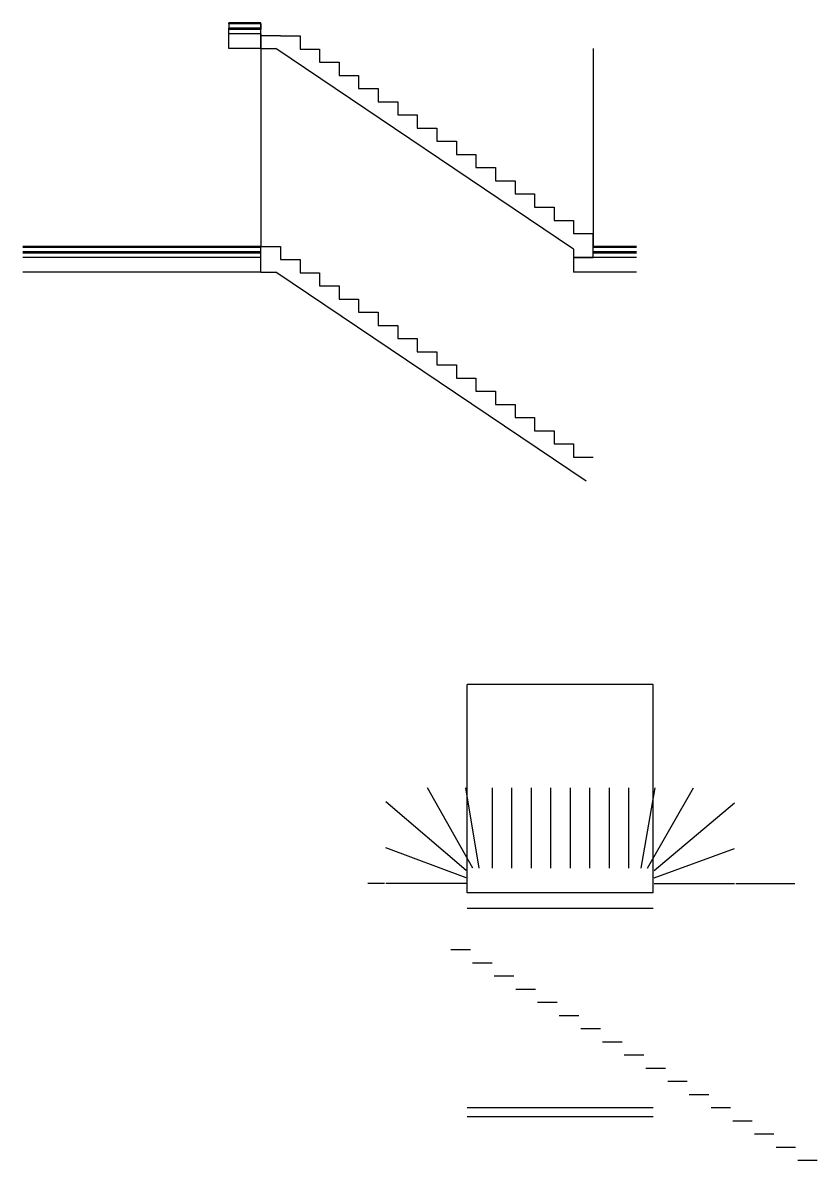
# Model space of a CAD drawing. Extents: x -4429 to 7335, y -4096 to 7109.
# Drawn here: x -4429 to -3331, y -454 to 1118 of the extents above; entities that cross this region are included whole.
import ezdxf

# ---------------------------------------------------------------- set-up
doc = ezdxf.new("R2010")
doc.units = 0
doc.header["$LTSCALE"] = 2
for name, color, linetype, lineweight, true_color in [('Möbilierung ... Fußbodenbelag', 56, 'Continuous', 25, 0x808000), ('Rohbau ... Beton', 96, 'Continuous', 25, 0x008000), ('Rohbau ... Estrich', 253, 'Continuous', 25, 0xa0a0a4), ('Rohbau ... Mauerwerk', 12, 'Continuous', 25, 0xc40000), ('Rohbau ... Treppe', 56, 'Continuous', 25, 0x808000), ('TGA ... KWL', 160, 'Continuous', 25, 0x0055ff)]:
    doc.layers.add(name, color=color, linetype=linetype, lineweight=lineweight, true_color=true_color)
for name, color, linetype, lineweight in [('Rohbau ... Estrichdämmung', 6, 'Continuous', 25), ('Rohbau ... Estrichtrittschalldämmung', 6, 'Continuous', 25), ('Rohbau ... Holhwand ... Hohlwand-Dämmung', 6, 'Continuous', 25)]:
    doc.layers.add(name, color=color, linetype=linetype, lineweight=lineweight)

msp = doc.modelspace()

# ---------------------------------------------------------------- linework, layer by layer
at = {"layer": 'Möbilierung ... Fußbodenbelag'}
for p, q in [((-4100, 1118.1), (-4144.1, 1118.1)), ((-4144.1, 1116.6), (-4144.1, 1118.1)), ((-4100, 1082.6), (-4100, 1118.1)), ((-4100, 809.1), (-4429, 809.1)), ((-3581, 809.1), (-3641, 809.1)), ((-3558.1, -380.9), (-3815.1, -380.9))]:
    msp.add_line(p, q, dxfattribs=at)
at = {"layer": 'Rohbau ... Beton'}
for p, q in [((-4100, 1102.6), (-4144.1, 1102.6)), ((-4144.1, 1082.6), (-4144.1, 1102.6)), ((-4100, 1102.6), (-4100, 1082.6)), ((-4100, 1082.6), (-4144.1, 1082.6)), ((-4100, 793.6), (-4429, 793.6)), ((-3581, 793.6), (-3668, 793.6)), ((-3668, 793.6), (-3668, 773.6)), ((-4100, 773.6), (-4429, 773.6)), ((-3581, 773.6), (-3668, 773.6))]:
    msp.add_line(p, q, dxfattribs=at)
at = {"layer": 'Rohbau ... Estrich'}
for p, q in [((-4100, 1116.6), (-4144.1, 1116.6)), ((-4144.1, 1116.6), (-4144.1, 1110.6)), ((-4100, 1116.6), (-4100, 1110.6)), ((-4100, 807.6), (-4429, 807.6)), ((-3581, 807.6), (-3641, 807.6))]:
    msp.add_line(p, q, dxfattribs=at)
at = {"layer": 'Rohbau ... Estrichdämmung'}
for p, q in [((-4100, 1108.6), (-4144.1, 1108.6)), ((-4144.1, 1102.6), (-4144.1, 1108.6)), ((-4100, 1102.6), (-4100, 1108.6)), ((-4100, 799.6), (-4429, 799.6)), ((-3581, 799.6), (-3641, 799.6))]:
    msp.add_line(p, q, dxfattribs=at)
at = {"layer": 'Rohbau ... Estrichtrittschalldämmung'}
for p, q in [((-4100, 1110.6), (-4144.1, 1110.6)), ((-4144.1, 1108.6), (-4144.1, 1110.6)), ((-4100, 1110.6), (-4100, 1108.6)), ((-4100, 801.6), (-4429, 801.6)), ((-3581, 801.6), (-3641, 801.6))]:
    msp.add_line(p, q, dxfattribs=at)
at = {"layer": 'Rohbau ... Holhwand ... Hohlwand-Dämmung'}
for p, q in [((-4100, 1110.6), (-4144.1, 1110.6)), ((-4144.1, 1108.6), (-4144.1, 1110.6)), ((-4100, 1110.6), (-4100, 1108.6)), ((-4100, 801.6), (-4429, 801.6)), ((-3581, 801.6), (-3641, 801.6))]:
    msp.add_line(p, q, dxfattribs=at)
at = {"layer": 'Rohbau ... Mauerwerk'}
for p, q in [((-3558.1, 203.6), (-3815.1, 203.6)), ((-3815.1, -83.9), (-3815.1, 203.6)), ((-3558.1, -83.9), (-3558.1, 203.6)), ((-3929.1, -71.4), (-3952.1, -71.4)), ((-3444.1, -71.4), (-3432.6, -71.4)), ((-3432.6, -71.4), (-3362.6, -71.4)), ((-3558.1, -83.9), (-3815.1, -83.9)), ((-3558.1, -105.9), (-3815.1, -105.9)), ((-3558.1, -393.4), (-3815.1, -393.4))]:
    msp.add_line(p, q, dxfattribs=at)
at = {"layer": 'Rohbau ... Treppe'}
for p, q in [((-4073, 1099.9), (-4100, 1099.9)), ((-4073, 1099.9), (-4046, 1099.9)), ((-4046, 1099.9), (-4046, 1081.7)), ((-4100, 1082.6), (-4079.5, 1082.6)), ((-3668, 805.2), (-4079.5, 1082.6)), ((-4046, 1081.7), (-4019, 1081.7)), ((-4019, 1081.7), (-4019, 1063.5)), ((-4019, 1063.5), (-3992, 1063.5)), ((-3992, 1063.5), (-3992, 1045.3)), ((-3992, 1045.3), (-3965, 1045.3)), ((-3965, 1045.3), (-3965, 1027.1)), ((-3965, 1027.1), (-3938, 1027.1)), ((-3938, 1027.1), (-3938, 1008.9)), ((-3938, 1008.9), (-3911, 1008.9)), ((-3911, 1008.9), (-3911, 990.7)), ((-3911, 990.7), (-3884, 990.7)), ((-3884, 990.7), (-3884, 972.5)), ((-3884, 972.5), (-3857, 972.5)), ((-3857, 972.5), (-3857, 954.3)), ((-3857, 954.3), (-3830, 954.3)), ((-3830, 954.3), (-3830, 936.1)), ((-3830, 936.1), (-3803, 936.1)), ((-3803, 936.1), (-3803, 917.9)), ((-3803, 917.9), (-3776, 917.9)), ((-3776, 917.9), (-3776, 899.7)), ((-3776, 899.7), (-3749, 899.7)), ((-3749, 899.7), (-3749, 881.5)), ((-3749, 881.5), (-3722, 881.5)), ((-3722, 881.5), (-3722, 863.3)), ((-3722, 863.3), (-3695, 863.3)), ((-3695, 863.3), (-3695, 845.1)), ((-3695, 845.1), (-3668, 845.1)), ((-3668, 845.1), (-3668, 826.9)), ((-3668, 826.9), (-3641, 826.9)), ((-3641, 793.6), (-3641, 826.9)), ((-4100, 809.1), (-4073, 809.1)), ((-4100, 773.6), (-4100, 809.1)), ((-4073, 809.1), (-4073, 790.9)), ((-3668, 805.2), (-3668, 793.6)), ((-4073, 790.9), (-4046, 790.9)), ((-4046, 790.9), (-4046, 772.7)), ((-3668, 793.6), (-3641, 793.6)), ((-4100, 773.6), (-4079.5, 773.6)), ((-3650.8, 484.6), (-4079.5, 773.6)), ((-4046, 772.7), (-4019, 772.7)), ((-4019, 772.7), (-4019, 754.5)), ((-4019, 754.5), (-3992, 754.5)), ((-3992, 754.5), (-3992, 736.3)), ((-3992, 736.3), (-3965, 736.3)), ((-3965, 736.3), (-3965, 718.1)), ((-3965, 718.1), (-3938, 718.1)), ((-3938, 718.1), (-3938, 699.9)), ((-3938, 699.9), (-3911, 699.9)), ((-3911, 699.9), (-3911, 681.7)), ((-3911, 681.7), (-3884, 681.7)), ((-3884, 681.7), (-3884, 663.5)), ((-3884, 663.5), (-3857, 663.5)), ((-3857, 663.5), (-3857, 645.3)), ((-3857, 645.3), (-3830, 645.3)), ((-3830, 645.3), (-3830, 627.1)), ((-3830, 627.1), (-3803, 627.1)), ((-3803, 627.1), (-3803, 608.9)), ((-3803, 608.9), (-3776, 608.9)), ((-3776, 608.9), (-3776, 590.7)), ((-3776, 590.7), (-3749, 590.7)), ((-3749, 590.7), (-3749, 572.5)), ((-3749, 572.5), (-3722, 572.5)), ((-3722, 572.5), (-3722, 554.3)), ((-3722, 554.3), (-3695, 554.3)), ((-3695, 554.3), (-3695, 536.1)), ((-3695, 536.1), (-3668, 536.1)), ((-3668, 536.1), (-3668, 517.9)), ((-3668, 517.9), (-3641, 517.9)), ((-3807.3, -49.9), (-3869.9, 61.1)), ((-3798.7, -49.9), (-3817, 61.1)), ((-3780.7, 61.1), (-3780.7, -49.9)), ((-3753.8, 61.1), (-3753.8, -49.9)), ((-3726.8, 61.1), (-3726.8, -49.9)), ((-3699.9, 61.1), (-3699.9, -49.9)), ((-3672.9, 61.1), (-3672.9, -49.9)), ((-3646, 61.1), (-3646, -49.9)), ((-3619, 61.1), (-3619, -49.9)), ((-3592.1, 61.1), (-3592.1, -49.9)), ((-3574.5, -49.9), (-3555.5, 61.1)), ((-3565.8, -49.9), (-3502.4, 61.1)), ((-3816.6, -53), (-3927.6, 41.8)), ((-3556.6, -53.2), (-3445.6, 40.5)), ((-3816.6, -63.4), (-3927.6, -22.1)), ((-3556.6, -63.5), (-3445.6, -22.9)), ((-3816.6, -71.4), (-3927.6, -71.4)), ((-3816.6, -71.4), (-3927.6, -71.4)), ((-3556.6, -71.4), (-3445.6, -71.4)), ((-3556.6, -71.4), (-3445.6, -71.4)), ((-3837.6, -162.4), (-3810.7, -162.4)), ((-3807.7, -180.6), (-3780.7, -180.6)), ((-3777.7, -198.8), (-3750.8, -198.8)), ((-3747.8, -217), (-3720.8, -217)), ((-3717.8, -235.2), (-3690.9, -235.2)), ((-3687.9, -253.4), (-3660.9, -253.4)), ((-3657.9, -271.6), (-3631, -271.6)), ((-3628, -289.8), (-3601, -289.8)), ((-3598, -308), (-3571.1, -308)), ((-3568.1, -326.2), (-3541.1, -326.2)), ((-3538.1, -344.4), (-3511.2, -344.4)), ((-3508.2, -362.6), (-3481.2, -362.6)), ((-3478.2, -380.8), (-3451.3, -380.8)), ((-3448.3, -399), (-3421.3, -399)), ((-3418.3, -417.2), (-3391.4, -417.2)), ((-3388.4, -435.4), (-3361.4, -435.4)), ((-3358.4, -453.6), (-3331.5, -453.6))]:
    msp.add_line(p, q, dxfattribs=at)
at = {"layer": 'TGA ... KWL'}
for p, q in [((-4100, 1082.6), (-4100, 809.1)), ((-3641, 1082.6), (-3641, 809.1))]:
    msp.add_line(p, q, dxfattribs=at)

doc.saveas('drawing.dxf')
